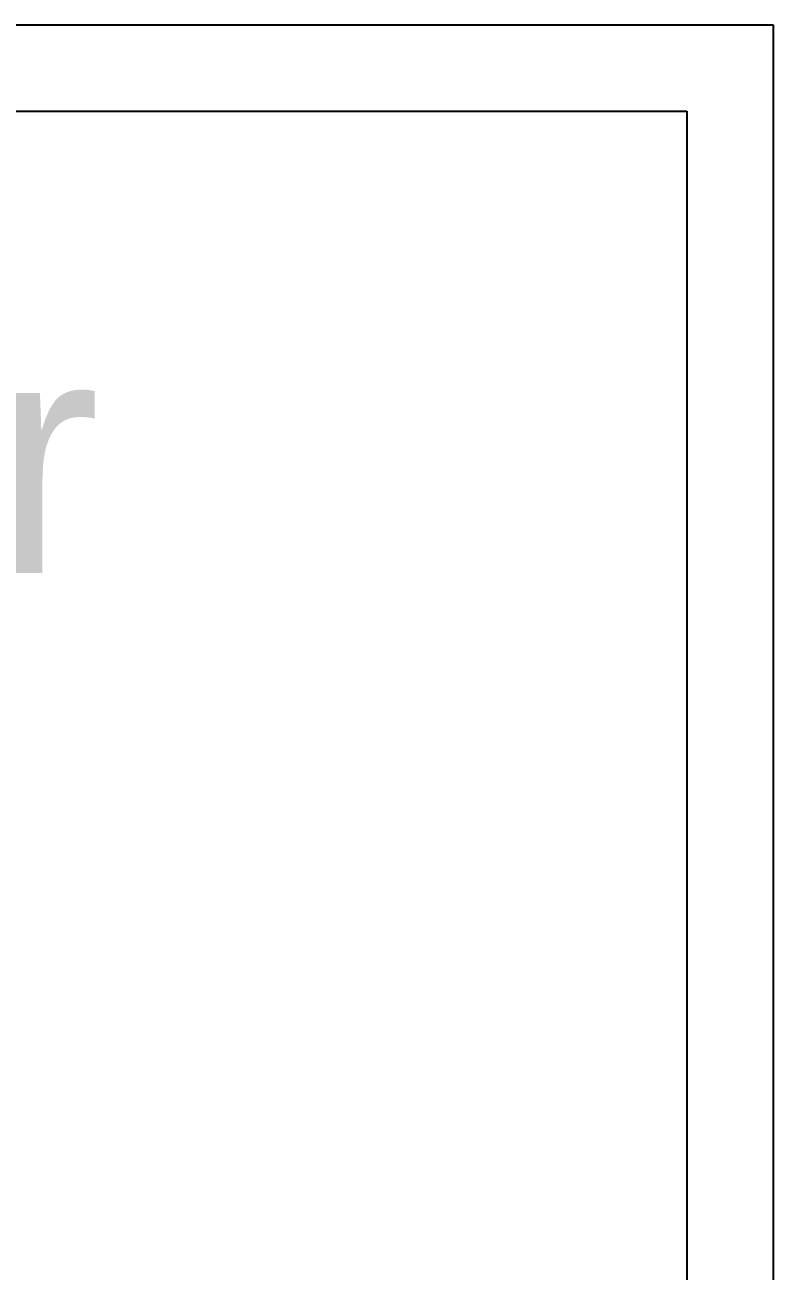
# Model space of a CAD drawing. Header units: millimetres. Extents: x -257 to 257, y -194 to 194.
# Drawn here: x 148.6 to 257, y 14 to 194.5 of the extents above; entities that cross this region are included whole.
import ezdxf

# ---------------------------------------------------------------- set-up
doc = ezdxf.new("R2010")
doc.units = ezdxf.units.MM
doc.layers.add('border', color=5, linetype='Continuous')
doc.layers.add('Glass holder', color=1, linetype='Continuous')
doc.styles.add('Arial', font='arial.ttf')

msp = doc.modelspace()

# ---------------------------------------------------------------- linework, layer by layer
at = {"layer": 'border'}
for p, q in [((-257, 194.5), (257, 194.5)), ((257, 194.5), (257, -194.5)), ((-244.5, 182), (244.5, 182)), ((244.5, 182), (244.5, -182))]:
    msp.add_line(p, q, dxfattribs=at)

# ---------------------------------------------------------------- texts
at = {"layer": 'Glass holder', "linetype": 'Continuous', "lineweight": -3, "style": 'Arial'}
msp.add_text('Device Holder', height=34, dxfattribs=at).set_placement((-138.758, 115.095))

doc.saveas('drawing.dxf')
